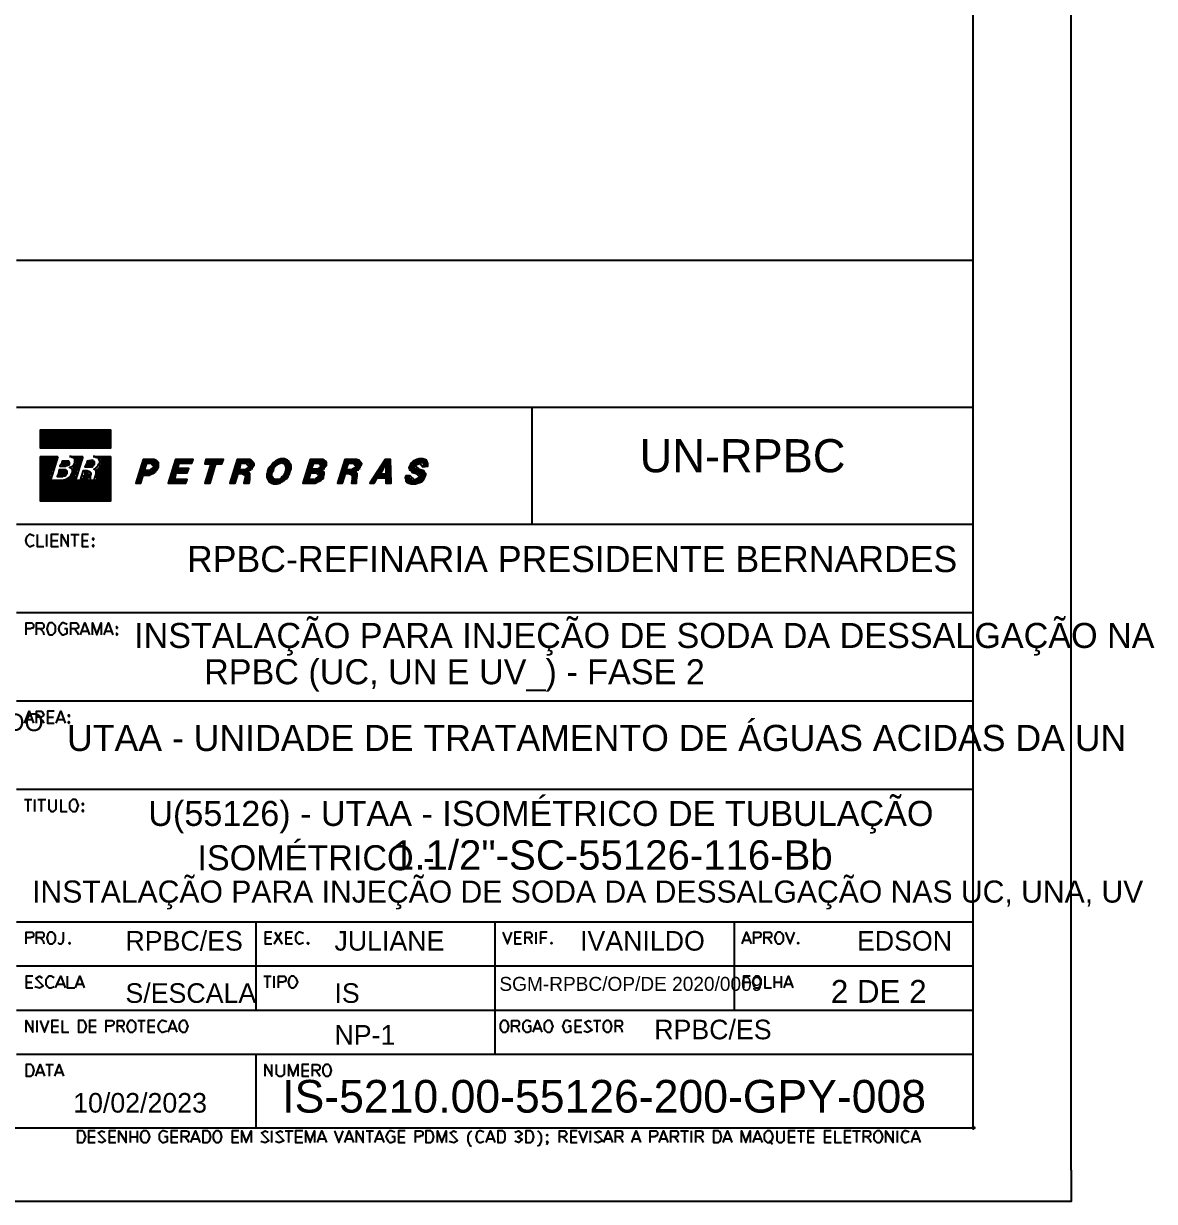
# Paper-space layout 'FOLHA 2' of a CAD drawing. Extents: x 518 to 1126, y -1 to 420.
# Drawn here: x 972.3 to 1126, y -1.3 to 158.7 of the extents above; entities that cross this region are included whole.
import ezdxf

# ---------------------------------------------------------------- set-up
doc = ezdxf.new("R2010")
doc.units = 0
doc.header["$MEASUREMENT"] = 0
doc.layers.add('GT_1', color=7, linetype='Continuous')
doc.styles.add('HTX1', font='O8116901', dxfattribs={"width": 1.02})

psp = doc.layouts.new('FOLHA 2')

# ---------------------------------------------------------------- linework, layer by layer
at = {"linetype": 'Continuous'}
for p, q in [((1114.7, 2.95), (1114.7, 416.17)), ((1110.44, -1.31), (519.72, -1.31))]:
    psp.add_line(p, q, dxfattribs=at)
at = {"layer": 'GT_1', "flags": 128}
for points in [[(542.59, 8.69), (1101.39, 8.69), (1101.39, 408.49)], [(1101.39, 8.69), (1101.39, 408.49)], [(971.39, 126.59), (1101.39, 126.59)], [(971.39, 106.59), (1101.39, 106.59)], [(1041.39, 106.59), (1041.39, 90.69)], [(981.79, 101.09), (984.19, 101.09), (984.19, 103.49), (974.59, 103.49), (974.59, 101.09), (979.39, 101.09), (981.79, 101.09)], [(974.59, 103.49), (984.19, 103.49)], [(974.59, 103.29), (984.19, 103.29)], [(974.59, 103.09), (984.19, 103.09)], [(974.59, 102.89), (984.19, 102.89)], [(974.59, 102.69), (984.19, 102.69)], [(974.59, 102.49), (984.19, 102.49)], [(974.59, 102.29), (984.19, 102.29)], [(974.59, 102.09), (984.19, 102.09)], [(974.59, 101.89), (984.19, 101.89)], [(974.59, 101.69), (984.19, 101.69)], [(974.59, 101.49), (984.19, 101.49)], [(974.59, 101.29), (984.19, 101.29)], [(974.59, 99.89), (976.99, 99.89)], [(974.59, 99.89), (974.59, 93.89), (984.19, 93.89), (984.19, 99.89)], [(974.59, 99.69), (976.79, 99.69)], [(974.59, 99.49), (976.79, 99.49)], [(974.59, 99.29), (976.79, 99.29)], [(976.99, 99.89), (975.99, 96.69)], [(977.49, 98.89), (977.29, 98.59), (978.09, 98.59), (978.19, 98.69), (978.29, 98.69), (978.49, 98.79), (978.59, 98.89), (978.59, 98.99), (978.59, 99.09), (978.49, 99.29), (978.39, 99.29), (977.59, 99.29), (977.49, 98.89)], [(977.59, 96.69), (977.99, 96.79), (978.29, 96.89), (978.59, 97.09), (978.79, 97.29), (978.89, 97.59), (978.99, 97.79), (978.99, 97.99), (978.99, 98.09), (978.89, 98.19), (978.69, 98.39), (978.59, 98.39), (978.79, 98.49), (978.99, 98.59), (979.19, 98.79), (979.29, 98.99), (979.29, 99.19), (979.29, 99.39), (979.29, 99.49), (979.19, 99.69), (978.99, 99.79), (978.79, 99.89), (978.59, 99.89)], [(977.59, 99.29), (978.39, 99.29)], [(978.59, 99.89), (980.39, 99.89)], [(980.19, 99.69), (979.19, 99.69)], [(980.39, 99.89), (979.39, 96.69), (980.09, 96.69), (980.49, 97.99), (980.99, 97.99), (981.19, 97.89), (981.39, 97.79), (981.49, 97.69), (981.49, 97.49), (981.39, 97.29), (981.39, 96.99), (981.39, 96.69)], [(980.19, 99.49), (979.39, 99.49)], [(980.19, 99.29), (979.39, 99.29)], [(980.89, 98.89), (980.69, 98.49), (981.39, 98.49), (981.69, 98.49), (981.79, 98.69), (981.99, 98.89), (981.99, 98.99), (981.99, 99.09), (981.99, 99.19), (981.79, 99.29), (981.69, 99.39), (980.99, 99.29), (980.89, 98.89)], [(980.99, 99.29), (981.79, 99.29)], [(981.79, 99.89), (984.19, 99.89)], [(982.09, 96.69), (981.99, 96.89), (982.09, 97.09), (982.19, 97.49), (982.19, 97.89), (982.19, 97.99), (982.09, 98.09), (981.89, 98.19), (982.09, 98.29), (982.29, 98.49), (982.49, 98.69), (982.59, 98.89), (982.69, 99.09), (982.69, 99.29), (982.59, 99.59), (982.49, 99.69), (982.19, 99.79), (981.99, 99.89), (981.79, 99.89)], [(984.19, 99.69), (982.59, 99.69)], [(984.19, 99.49), (982.79, 99.49)], [(984.19, 99.29), (982.79, 99.29)], [(987.99, 96.29), (988.29, 96.29), (988.59, 97.39), (989.19, 97.39), (989.49, 97.39), (989.69, 97.49), (989.89, 97.59), (990.09, 97.69), (990.29, 97.89), (990.49, 98.09), (990.59, 98.29), (990.69, 98.49), (990.69, 98.69), (990.69, 98.89), (990.69, 99.09), (990.49, 99.29), (990.29, 99.39), (990.09, 99.49), (989.89, 99.49), (988.59, 99.49), (987.59, 96.29), (987.99, 96.29)], [(988.49, 99.29), (990.49, 99.29)], [(993.19, 96.29), (994.39, 96.29), (994.59, 96.79), (992.89, 96.79), (993.09, 97.69), (994.59, 97.69), (994.79, 98.29), (993.29, 98.29), (993.49, 98.99), (995.19, 98.99), (995.39, 99.49), (992.99, 99.49), (991.99, 96.29), (993.19, 96.29)], [(992.89, 99.29), (995.29, 99.29)], [(997.39, 96.29), (997.69, 96.29), (998.49, 98.89), (999.29, 98.89), (999.49, 99.49), (997.09, 99.49), (996.99, 98.89), (997.79, 98.89), (996.99, 96.29), (997.39, 96.29)], [(997.09, 99.29), (999.39, 99.29)], [(1000.79, 96.29), (1001.09, 96.29), (1001.49, 97.59), (1001.99, 97.59), (1002.19, 97.49), (1002.39, 97.39), (1002.49, 97.19), (1002.39, 96.89), (1002.29, 96.29), (1002.99, 96.29), (1003.09, 96.79), (1003.09, 97.29), (1003.09, 97.49), (1003.09, 97.59), (1002.99, 97.69), (1002.79, 97.79), (1003.69, 98.69), (1003.69, 98.89), (1003.59, 99.09), (1003.49, 99.19), (1003.29, 99.39), (1003.09, 99.49), (1002.79, 99.49), (1001.39, 99.49), (1000.39, 96.29), (1000.79, 96.29)], [(1001.39, 99.29), (1003.49, 99.29)], [(1005.49, 97.69), (1005.39, 97.59), (1005.39, 97.39), (1005.39, 97.09), (1005.49, 96.89), (1005.59, 96.69), (1005.69, 96.49), (1005.89, 96.39), (1006.09, 96.29), (1006.29, 96.19), (1006.49, 96.19), (1006.79, 96.19), (1007.19, 96.29), (1007.49, 96.49), (1007.79, 96.69), (1008.09, 96.89), (1008.29, 97.19), (1008.49, 97.59), (1008.59, 97.89), (1008.69, 98.19), (1008.69, 98.39), (1008.69, 98.69), (1008.59, 98.89), (1008.49, 99.09), (1008.39, 99.29), (1008.19, 99.39), (1007.99, 99.49), (1007.79, 99.59), (1007.59, 99.59), (1007.29, 99.59), (1006.99, 99.49), (1006.59, 99.29), (1006.29, 99.09), (1006.09, 98.79), (1005.79, 98.49), (1005.59, 98.19), (1005.49, 97.89), (1005.49, 97.69)], [(1006.59, 99.29), (1008.39, 99.29)], [(1006.99, 99.49), (1008.09, 99.49)], [(1011.09, 96.29), (1011.79, 96.29), (1011.99, 96.29), (1012.19, 96.39), (1012.39, 96.49), (1012.59, 96.59), (1012.79, 96.69), (1012.99, 96.89), (1013.09, 96.99), (1013.09, 97.19), (1013.19, 97.49), (1013.19, 97.79), (1012.99, 97.89), (1012.79, 97.99), (1013.49, 98.69), (1013.49, 98.89), (1013.49, 99.09), (1013.39, 99.29), (1013.19, 99.39), (1012.99, 99.49), (1012.69, 99.49), (1011.29, 99.49), (1010.29, 96.29), (1011.09, 96.29)], [(1011.19, 99.29), (1013.29, 99.29)], [(1015.39, 96.29), (1015.69, 96.29), (1016.09, 97.59), (1016.49, 97.59), (1016.79, 97.49), (1016.99, 97.39), (1016.99, 97.19), (1016.99, 96.89), (1016.89, 96.29), (1017.59, 96.29), (1017.59, 96.79), (1017.69, 97.29), (1017.69, 97.49), (1017.69, 97.59), (1017.59, 97.69), (1017.39, 97.79), (1018.19, 98.69), (1018.29, 98.89), (1018.19, 99.09), (1018.09, 99.19), (1017.89, 99.39), (1017.59, 99.49), (1017.39, 99.49), (1015.99, 99.49), (1014.99, 96.29), (1015.39, 96.29)], [(1015.89, 99.29), (1017.99, 99.29)], [(1019.69, 96.29), (1019.99, 96.29), (1020.39, 96.99), (1021.59, 96.99), (1021.59, 96.29), (1022.29, 96.29), (1022.19, 99.49), (1021.49, 99.49), (1019.39, 96.29), (1019.69, 96.29)], [(1021.29, 99.29), (1022.19, 99.29)], [(1024.59, 97.29), (1024.29, 97.29), (1024.19, 96.99), (1024.29, 96.79), (1024.29, 96.59), (1024.49, 96.39), (1024.69, 96.29), (1024.99, 96.19), (1025.29, 96.19), (1025.59, 96.19), (1025.89, 96.29), (1026.19, 96.39), (1026.49, 96.49), (1026.69, 96.69), (1026.79, 96.89), (1026.89, 97.09), (1026.99, 97.39), (1026.99, 97.59), (1026.89, 97.69), (1026.79, 97.89), (1026.59, 97.99), (1026.29, 98.09), (1025.99, 98.29), (1025.49, 98.69), (1026.19, 98.99), (1026.59, 98.49), (1027.29, 98.59), (1027.29, 98.79), (1027.29, 98.99), (1027.19, 99.19), (1027.09, 99.39), (1026.89, 99.49), (1026.59, 99.59), (1026.39, 99.59), (1026.09, 99.59), (1025.79, 99.49), (1025.59, 99.39), (1025.29, 99.29), (1025.19, 99.19), (1024.99, 98.99), (1024.89, 98.79), (1024.79, 98.59), (1024.69, 98.39), (1024.79, 98.19), (1024.79, 98.09), (1024.99, 97.99), (1025.09, 97.79), (1025.39, 97.69), (1025.69, 97.59), (1026.19, 97.09), (1025.49, 96.69), (1024.89, 97.29), (1024.59, 97.29)], [(1025.29, 99.29), (1027.09, 99.29)], [(1025.69, 99.49), (1026.79, 99.49)], [(974.59, 99.09), (976.59, 99.09)], [(974.59, 98.89), (976.59, 98.89)], [(974.59, 98.69), (976.59, 98.69)], [(974.59, 98.49), (976.39, 98.49)], [(974.59, 98.29), (976.39, 98.29)], [(974.59, 98.09), (976.39, 98.09)], [(974.59, 97.89), (976.19, 97.89)], [(974.59, 97.69), (976.19, 97.69)], [(977.09, 97.59), (976.89, 97.19), (977.69, 97.19), (977.79, 97.29), (977.89, 97.29), (977.99, 97.29), (978.19, 97.49), (978.29, 97.59), (978.29, 97.69), (978.29, 97.79), (978.29, 97.89), (978.19, 97.99), (978.09, 98.09), (977.99, 98.09), (977.89, 98.09), (977.19, 98.09), (977.09, 97.59)], [(977.19, 98.09), (977.99, 98.09)], [(977.19, 97.89), (978.19, 97.89)], [(977.19, 97.69), (978.19, 97.69)], [(977.59, 99.09), (978.39, 99.09)], [(977.59, 98.89), (978.39, 98.89)], [(977.59, 98.69), (978.19, 98.69)], [(979.79, 98.49), (978.99, 98.49)], [(979.79, 98.29), (978.99, 98.29)], [(979.79, 98.09), (978.99, 98.09)], [(979.59, 97.89), (978.99, 97.89)], [(979.59, 97.69), (978.99, 97.69)], [(979.99, 98.69), (979.19, 98.69)], [(979.99, 99.09), (979.39, 99.09)], [(979.99, 98.89), (979.39, 98.89)], [(980.59, 97.89), (981.19, 97.89)], [(980.59, 97.69), (981.19, 97.69)], [(980.79, 98.69), (981.79, 98.69)], [(980.99, 99.09), (981.99, 99.09)], [(980.99, 98.89), (981.99, 98.89)], [(984.19, 98.09), (982.19, 98.09)], [(984.19, 97.89), (982.19, 97.89)], [(984.19, 97.69), (982.19, 97.69)], [(984.19, 98.29), (982.39, 98.29)], [(984.19, 98.69), (982.59, 98.69)], [(984.19, 98.49), (982.59, 98.49)], [(984.19, 99.09), (982.79, 99.09)], [(984.19, 98.89), (982.79, 98.89)], [(987.99, 97.69), (990.09, 97.69)], [(988.09, 98.09), (988.79, 98.09)], [(988.09, 97.89), (990.39, 97.89)], [(988.19, 98.29), (988.89, 98.29)], [(988.29, 98.69), (988.99, 98.69)], [(988.29, 98.49), (988.89, 98.49)], [(988.39, 98.89), (989.09, 98.89)], [(988.49, 99.09), (990.69, 99.09)], [(989.09, 97.99), (988.79, 97.99), (989.09, 98.99), (989.69, 98.99), (990.09, 98.49), (989.39, 97.99), (989.09, 97.99)], [(989.79, 98.09), (990.49, 98.09)], [(989.89, 98.89), (990.69, 98.89)], [(989.99, 98.29), (990.59, 98.29)], [(990.09, 98.69), (990.69, 98.69)], [(990.09, 98.49), (990.69, 98.49)], [(992.39, 97.69), (993.09, 97.69)], [(992.49, 97.89), (994.69, 97.89)], [(992.59, 98.29), (993.29, 98.29)], [(992.59, 98.09), (994.69, 98.09)], [(992.69, 98.49), (993.39, 98.49)], [(992.79, 98.89), (993.49, 98.89)], [(992.79, 98.69), (993.39, 98.69)], [(992.89, 99.09), (995.29, 99.09)], [(996.99, 99.09), (999.39, 99.09)], [(997.39, 97.69), (998.09, 97.69)], [(997.49, 98.09), (998.19, 98.09)], [(997.49, 97.89), (998.19, 97.89)], [(997.59, 98.29), (998.29, 98.29)], [(997.69, 98.69), (998.39, 98.69)], [(997.69, 98.49), (998.39, 98.49)], [(997.79, 98.89), (998.49, 98.89)], [(1000.89, 97.89), (1002.99, 97.89)], [(1000.89, 97.69), (1003.09, 97.69)], [(1000.99, 98.29), (1001.69, 98.29)], [(1000.99, 98.09), (1001.69, 98.09)], [(1001.09, 98.49), (1001.79, 98.49)], [(1001.19, 98.89), (1001.89, 98.89)], [(1001.19, 98.69), (1001.79, 98.69)], [(1001.29, 99.09), (1003.59, 99.09)], [(1002.09, 98.09), (1001.69, 98.09), (1001.89, 98.99), (1002.59, 98.99), (1002.99, 98.49), (1002.39, 98.09), (1002.09, 98.09)], [(1002.39, 98.09), (1003.29, 98.09)], [(1002.89, 98.89), (1003.69, 98.89)], [(1002.89, 98.29), (1003.49, 98.29)], [(1002.99, 98.69), (1003.69, 98.69)], [(1002.99, 98.49), (1003.59, 98.49)], [(1005.49, 97.89), (1006.19, 97.89)], [(1005.49, 97.69), (1006.19, 97.69)], [(1005.59, 98.09), (1006.29, 98.09)], [(1005.69, 98.29), (1006.39, 98.29)], [(1005.79, 98.49), (1006.49, 98.49)], [(1005.89, 98.69), (1006.69, 98.69)], [(1006.29, 97.89), (1006.29, 98.09), (1006.39, 98.39), (1006.59, 98.59), (1006.79, 98.79), (1006.99, 98.89), (1007.19, 98.99), (1007.39, 99.09), (1007.59, 98.99), (1007.79, 98.89), (1007.89, 98.69), (1007.99, 98.39), (1007.99, 98.19), (1007.89, 97.79), (1007.79, 97.59), (1007.69, 97.39), (1007.59, 97.19), (1007.39, 97.09), (1007.29, 96.89), (1007.09, 96.79), (1006.89, 96.79), (1006.69, 96.79), (1006.49, 96.79), (1006.29, 96.89), (1006.19, 97.09), (1006.09, 97.29), (1006.09, 97.59), (1006.19, 97.79), (1006.29, 97.89)], [(1006.09, 98.89), (1006.99, 98.89)], [(1006.29, 99.09), (1008.59, 99.09)], [(1007.79, 98.89), (1008.59, 98.89)], [(1007.89, 98.69), (1008.69, 98.69)], [(1007.89, 97.89), (1008.59, 97.89)], [(1007.89, 97.69), (1008.59, 97.69)], [(1007.99, 98.49), (1008.69, 98.49)], [(1007.99, 98.29), (1008.69, 98.29)], [(1007.99, 98.09), (1008.69, 98.09)], [(1010.69, 97.69), (1011.39, 97.69)], [(1010.79, 98.09), (1013.09, 98.09)], [(1010.79, 97.89), (1013.09, 97.89)], [(1010.89, 98.49), (1011.59, 98.49)], [(1010.89, 98.29), (1011.59, 98.29)], [(1010.99, 98.69), (1011.69, 98.69)], [(1011.09, 99.09), (1013.49, 99.09)], [(1011.09, 98.89), (1011.69, 98.89)], [(1011.79, 96.79), (1011.09, 96.79), (1011.39, 97.69), (1012.09, 97.69), (1012.49, 97.29), (1011.89, 96.79)], [(1011.89, 98.19), (1011.49, 98.19), (1011.79, 98.99), (1012.49, 98.99), (1012.79, 98.59), (1012.29, 98.19), (1011.89, 98.19)], [(1012.29, 97.69), (1013.19, 97.69)], [(1012.49, 98.29), (1013.29, 98.29)], [(1012.69, 98.89), (1013.49, 98.89)], [(1012.79, 98.69), (1013.49, 98.69)], [(1012.79, 98.49), (1013.39, 98.49)], [(1015.39, 97.69), (1017.59, 97.69)], [(1015.49, 98.09), (1016.19, 98.09)], [(1015.49, 97.89), (1017.59, 97.89)], [(1015.59, 98.29), (1016.29, 98.29)], [(1015.69, 98.69), (1016.39, 98.69)], [(1015.69, 98.49), (1016.29, 98.49)], [(1015.79, 98.89), (1016.49, 98.89)], [(1015.89, 99.09), (1018.19, 99.09)], [(1016.59, 98.09), (1016.19, 98.09), (1016.49, 98.99), (1017.19, 98.99), (1017.59, 98.49), (1016.89, 98.09), (1016.59, 98.09)], [(1016.99, 98.09), (1017.89, 98.09)], [(1017.39, 98.89), (1018.19, 98.89)], [(1017.39, 98.29), (1018.09, 98.29)], [(1017.59, 98.69), (1018.19, 98.69)], [(1017.59, 98.49), (1018.19, 98.49)], [(1020.29, 97.69), (1020.89, 97.69)], [(1020.39, 97.89), (1020.99, 97.89)], [(1020.49, 98.09), (1021.19, 98.09)], [(1020.69, 98.29), (1021.29, 98.29)], [(1021.19, 98.19), (1021.59, 98.89), (1021.59, 97.49), (1020.79, 97.49), (1021.19, 98.19)], [(1020.79, 98.49), (1021.39, 98.49)], [(1020.89, 98.69), (1021.49, 98.69)], [(1021.09, 98.89), (1022.19, 98.89)], [(1021.19, 99.09), (1022.19, 99.09)], [(1021.59, 98.69), (1022.19, 98.69)], [(1021.59, 98.49), (1022.19, 98.49)], [(1021.59, 98.29), (1022.19, 98.29)], [(1021.59, 98.09), (1022.19, 98.09)], [(1021.59, 97.89), (1022.19, 97.89)], [(1021.59, 97.69), (1022.19, 97.69)], [(1024.69, 98.29), (1025.79, 98.29)], [(1024.79, 98.69), (1025.49, 98.69)], [(1024.79, 98.49), (1025.49, 98.49)], [(1024.79, 98.09), (1026.39, 98.09)], [(1024.89, 98.89), (1025.69, 98.89)], [(1024.99, 97.89), (1026.69, 97.89)], [(1025.09, 99.09), (1027.29, 99.09)], [(1025.49, 97.69), (1026.89, 97.69)], [(1026.59, 98.89), (1027.29, 98.89)], [(1026.59, 98.69), (1027.29, 98.69)], [(974.59, 97.49), (976.19, 97.49)], [(974.59, 97.29), (975.99, 97.29)], [(974.59, 97.09), (975.99, 97.09)], [(974.59, 96.89), (975.99, 96.89)], [(974.59, 96.69), (984.19, 96.69)], [(974.59, 96.49), (984.19, 96.49)], [(984.19, 96.29), (974.59, 96.29)], [(974.59, 96.09), (984.19, 96.09)], [(976.99, 97.49), (977.99, 97.49)], [(976.99, 97.29), (977.79, 97.29)], [(979.39, 96.89), (978.39, 96.89)], [(979.39, 97.09), (978.59, 97.09)], [(979.39, 97.29), (978.79, 97.29)], [(979.59, 97.49), (978.99, 97.49)], [(980.19, 96.89), (981.19, 96.89)], [(980.39, 97.29), (981.39, 97.29)], [(980.39, 97.09), (981.39, 97.09)], [(980.59, 97.49), (981.39, 97.49)], [(984.19, 97.49), (982.19, 97.49)], [(984.19, 97.29), (982.19, 97.29)], [(984.19, 97.09), (982.19, 97.09)], [(984.19, 96.89), (982.19, 96.89)], [(987.59, 96.29), (988.29, 96.29)], [(987.69, 96.69), (988.39, 96.69)], [(987.69, 96.49), (988.29, 96.49)], [(987.79, 97.09), (988.49, 97.09)], [(987.79, 96.89), (988.49, 96.89)], [(987.89, 97.29), (988.59, 97.29)], [(987.99, 97.49), (989.69, 97.49)], [(991.99, 96.29), (994.39, 96.29)], [(992.09, 96.69), (994.49, 96.69)], [(992.09, 96.49), (994.49, 96.49)], [(992.19, 96.89), (992.89, 96.89)], [(992.29, 97.29), (992.99, 97.29)], [(992.29, 97.09), (992.89, 97.09)], [(992.39, 97.49), (993.09, 97.49)], [(996.99, 96.49), (997.69, 96.49)], [(996.99, 96.29), (997.69, 96.29)], [(997.09, 96.69), (997.79, 96.69)], [(997.19, 97.09), (997.89, 97.09)], [(997.19, 96.89), (997.89, 96.89)], [(997.29, 97.29), (997.99, 97.29)], [(997.39, 97.49), (997.99, 97.49)], [(1000.39, 96.29), (1001.09, 96.29)], [(1000.49, 96.69), (1001.19, 96.69)], [(1000.49, 96.49), (1001.19, 96.49)], [(1000.59, 96.89), (1001.29, 96.89)], [(1000.69, 97.29), (1001.39, 97.29)], [(1000.69, 97.09), (1001.29, 97.09)], [(1000.79, 97.49), (1001.49, 97.49)], [(1002.29, 97.49), (1003.09, 97.49)], [(1002.29, 96.49), (1002.99, 96.49)], [(1002.29, 96.29), (1002.99, 96.29)], [(1002.39, 97.29), (1003.09, 97.29)], [(1002.39, 96.89), (1003.09, 96.89)], [(1002.39, 96.69), (1002.99, 96.69)], [(1002.49, 97.09), (1003.09, 97.09)], [(1005.39, 97.49), (1006.09, 97.49)], [(1005.39, 97.29), (1006.09, 97.29)], [(1005.39, 97.09), (1006.19, 97.09)], [(1005.49, 96.89), (1006.29, 96.89)], [(1005.59, 96.69), (1007.79, 96.69)], [(1005.69, 96.49), (1007.59, 96.49)], [(1005.99, 96.29), (1007.19, 96.29)], [(1007.19, 96.89), (1007.99, 96.89)], [(1007.49, 97.09), (1008.19, 97.09)], [(1007.59, 97.29), (1008.29, 97.29)], [(1007.79, 97.49), (1008.49, 97.49)], [(1010.29, 96.49), (1012.49, 96.49)], [(1010.29, 96.29), (1011.79, 96.29)], [(1010.39, 96.89), (1011.09, 96.89)], [(1010.39, 96.69), (1012.79, 96.69)], [(1010.49, 97.09), (1011.19, 97.09)], [(1010.59, 97.49), (1011.29, 97.49)], [(1010.59, 97.29), (1011.19, 97.29)], [(1012.19, 96.89), (1012.99, 96.89)], [(1012.39, 97.09), (1013.09, 97.09)], [(1012.49, 97.49), (1013.19, 97.49)], [(1012.49, 97.29), (1013.19, 97.29)], [(1014.99, 96.29), (1015.69, 96.29)], [(1015.09, 96.69), (1015.79, 96.69)], [(1015.09, 96.49), (1015.69, 96.49)], [(1015.19, 97.09), (1015.89, 97.09)], [(1015.19, 96.89), (1015.89, 96.89)], [(1015.29, 97.29), (1015.99, 97.29)], [(1015.39, 97.49), (1015.99, 97.49)], [(1016.89, 97.49), (1017.69, 97.49)], [(1016.89, 96.69), (1017.59, 96.69)], [(1016.89, 96.49), (1017.59, 96.49)], [(1016.89, 96.29), (1017.59, 96.29)], [(1016.99, 97.29), (1017.69, 97.29)], [(1016.99, 97.09), (1017.69, 97.09)], [(1016.99, 96.89), (1017.59, 96.89)], [(1019.39, 96.29), (1019.99, 96.29)], [(1019.49, 96.49), (1020.19, 96.49)], [(1019.59, 96.69), (1020.29, 96.69)], [(1019.79, 96.89), (1020.39, 96.89)], [(1019.89, 97.09), (1022.29, 97.09)], [(1019.99, 97.29), (1022.19, 97.29)], [(1020.09, 97.49), (1022.19, 97.49)], [(1021.59, 96.89), (1022.29, 96.89)], [(1021.59, 96.69), (1022.29, 96.69)], [(1021.59, 96.49), (1022.29, 96.49)], [(1021.59, 96.29), (1022.29, 96.29)], [(1024.19, 96.89), (1025.09, 96.89)], [(1024.29, 97.09), (1024.89, 97.09)], [(1024.29, 96.69), (1026.59, 96.69)], [(1024.39, 96.49), (1026.39, 96.49)], [(1024.69, 96.29), (1025.89, 96.29)], [(1025.99, 97.49), (1026.99, 97.49)], [(1025.99, 96.89), (1026.79, 96.89)], [(1026.19, 97.29), (1026.99, 97.29)], [(1026.19, 97.09), (1026.89, 97.09)], [(984.19, 95.89), (974.59, 95.89)], [(974.59, 95.69), (984.19, 95.69)], [(984.19, 95.49), (974.59, 95.49)], [(974.59, 95.29), (984.19, 95.29)], [(984.19, 95.09), (974.59, 95.09)], [(974.59, 94.89), (984.19, 94.89)], [(984.19, 94.69), (974.59, 94.69)], [(974.59, 94.49), (984.19, 94.49)], [(984.19, 94.29), (974.59, 94.29)], [(974.59, 94.09), (984.19, 94.09)], [(971.39, 90.69), (1101.39, 90.69)], [(973.79, 89.09), (973.29, 89.29), (973.09, 89.29), (972.89, 89.09), (972.69, 88.79), (972.59, 88.49), (972.69, 88.19), (972.89, 87.89), (973.09, 87.69), (973.29, 87.69), (973.79, 87.89)], [(974.19, 89.29), (974.19, 87.69), (975.09, 87.69)], [(975.49, 87.69), (975.49, 89.29)], [(977.09, 89.29), (976.09, 89.29), (976.09, 87.69), (977.09, 87.69)], [(976.09, 88.49), (976.99, 88.49)], [(977.49, 87.69), (977.49, 89.29), (978.39, 87.69), (978.39, 89.29)], [(978.79, 89.29), (979.89, 89.29)], [(979.29, 87.69), (979.29, 89.29)], [(981.19, 89.29), (980.29, 89.29), (980.29, 87.69), (981.19, 87.69)], [(980.29, 88.49), (981.09, 88.49)], [(981.89, 88.59), (981.89, 88.69), (981.79, 88.79), (981.69, 88.69), (981.79, 88.59), (981.89, 88.59)], [(981.89, 87.69), (981.89, 87.79), (981.79, 87.89), (981.69, 87.79), (981.79, 87.69), (981.89, 87.69)], [(971.39, 78.69), (1101.39, 78.69)], [(972.69, 75.69), (972.69, 77.29), (973.29, 77.29), (973.49, 77.29), (973.59, 77.19), (973.69, 77.09), (973.69, 76.89), (973.69, 76.79), (973.59, 76.59), (973.49, 76.59), (973.29, 76.49), (972.69, 76.49)], [(974.09, 75.69), (974.09, 77.29), (974.69, 77.29), (974.89, 77.29), (974.99, 77.19), (975.09, 76.99), (975.09, 76.89), (975.09, 76.69), (974.99, 76.59), (974.89, 76.49), (974.69, 76.49), (974.09, 76.49)], [(976.19, 75.69), (976.29, 75.69), (976.49, 75.89), (976.69, 76.19), (976.69, 76.49), (976.69, 76.79), (976.49, 77.09), (976.29, 77.29), (976.09, 77.29), (975.89, 77.29), (975.69, 77.09), (975.59, 76.79), (975.49, 76.49), (975.59, 76.19), (975.69, 75.89), (975.89, 75.69), (976.09, 75.69), (976.19, 75.69)], [(978.29, 77.09), (977.79, 77.29), (977.59, 77.29), (977.39, 77.09), (977.19, 76.79), (977.09, 76.49), (977.19, 76.19), (977.39, 75.89), (977.59, 75.69), (977.79, 75.69), (978.29, 75.89), (978.29, 76.49), (977.89, 76.49)], [(978.79, 75.69), (978.79, 77.29), (979.39, 77.29), (979.49, 77.29), (979.69, 77.19), (979.79, 76.99), (979.79, 76.89), (979.79, 76.69), (979.69, 76.59), (979.49, 76.49), (979.39, 76.49), (978.79, 76.49)], [(980.09, 75.69), (980.69, 77.29), (981.29, 75.69)], [(981.69, 75.69), (981.69, 77.29), (982.29, 75.69), (982.89, 77.29), (982.89, 75.69)], [(983.29, 75.69), (983.89, 77.29), (984.49, 75.69)], [(974.59, 76.49), (974.99, 76.09), (975.09, 75.69)], [(979.29, 76.49), (979.59, 76.09), (979.79, 75.69)], [(980.29, 76.19), (981.09, 76.19)], [(983.49, 76.19), (984.29, 76.19)], [(985.09, 76.59), (985.09, 76.69), (984.99, 76.79), (984.99, 76.69), (984.99, 76.59), (985.09, 76.59)], [(985.09, 75.69), (985.09, 75.79), (984.99, 75.89), (984.99, 75.79), (984.99, 75.69), (985.09, 75.69)], [(971.39, 66.69), (1101.39, 66.69)], [(972.49, 63.69), (973.09, 65.29), (973.69, 63.69)], [(972.69, 64.19), (973.49, 64.19)], [(974.09, 63.69), (974.09, 65.29), (974.59, 65.29), (974.79, 65.29), (974.89, 65.19), (974.99, 64.99), (975.09, 64.89), (974.99, 64.69), (974.89, 64.59), (974.79, 64.49), (974.59, 64.49), (974.09, 64.49)], [(974.49, 64.49), (974.89, 64.09), (975.09, 63.69)], [(976.49, 65.29), (975.59, 65.29), (975.59, 63.69), (976.49, 63.69)], [(975.59, 64.49), (976.39, 64.49)], [(976.79, 63.69), (977.39, 65.29), (977.99, 63.69)], [(976.99, 64.19), (977.79, 64.19)], [(978.59, 64.59), (978.59, 64.69), (978.49, 64.79), (978.39, 64.69), (978.49, 64.59), (978.59, 64.59)], [(978.59, 63.69), (978.59, 63.79), (978.49, 63.89), (978.39, 63.79), (978.49, 63.69), (978.59, 63.69)], [(971.39, 54.69), (1101.39, 54.69)], [(972.49, 53.29), (973.49, 53.29)], [(972.99, 51.69), (972.99, 53.29)], [(973.89, 51.69), (973.89, 53.29)], [(974.29, 53.29), (975.39, 53.29)], [(974.79, 51.69), (974.79, 53.29)], [(975.79, 53.29), (975.79, 52.19), (975.79, 51.99), (975.89, 51.89), (975.99, 51.79), (976.09, 51.69), (976.29, 51.69), (976.39, 51.69), (976.59, 51.79), (976.69, 51.89), (976.79, 51.99), (976.79, 52.19), (976.79, 53.29)], [(977.39, 53.29), (977.39, 51.69), (978.29, 51.69)], [(979.29, 51.69), (979.39, 51.69), (979.59, 51.89), (979.69, 52.19), (979.79, 52.49), (979.69, 52.79), (979.59, 53.09), (979.39, 53.29), (979.19, 53.29), (978.99, 53.29), (978.79, 53.09), (978.59, 52.79), (978.59, 52.49), (978.59, 52.19), (978.79, 51.89), (978.99, 51.69), (979.19, 51.69), (979.29, 51.69)], [(980.49, 52.59), (980.49, 52.69), (980.39, 52.79), (980.29, 52.69), (980.39, 52.59), (980.49, 52.59)], [(980.49, 51.69), (980.49, 51.79), (980.39, 51.89), (980.29, 51.79), (980.39, 51.69), (980.49, 51.69)], [(971.39, 36.69), (1101.39, 36.69)], [(972.69, 33.69), (972.69, 35.29), (973.29, 35.29), (973.49, 35.29), (973.59, 35.19), (973.69, 35.09), (973.69, 34.89), (973.69, 34.79), (973.59, 34.59), (973.49, 34.59), (973.29, 34.49), (972.69, 34.49)], [(974.09, 33.69), (974.09, 35.29), (974.69, 35.29), (974.89, 35.29), (974.99, 35.19), (975.09, 34.99), (975.09, 34.89), (975.09, 34.69), (974.99, 34.59), (974.89, 34.49), (974.69, 34.49), (974.09, 34.49)], [(976.19, 33.69), (976.29, 33.69), (976.49, 33.89), (976.69, 34.19), (976.69, 34.49), (976.69, 34.79), (976.49, 35.09), (976.29, 35.29), (976.09, 35.29), (975.89, 35.29), (975.69, 35.09), (975.59, 34.79), (975.49, 34.49), (975.59, 34.19), (975.69, 33.89), (975.89, 33.69), (976.09, 33.69), (976.19, 33.69)], [(976.99, 33.89), (977.19, 33.69), (977.49, 33.69), (977.69, 33.89), (977.79, 34.19), (977.79, 35.29)], [(1003.89, 36.69), (1003.89, 24.69)], [(1006.09, 35.29), (1005.19, 35.29), (1005.19, 33.69), (1006.09, 33.69)], [(1006.39, 33.69), (1007.39, 35.29)], [(1006.49, 35.29), (1007.49, 33.69)], [(1008.89, 35.29), (1007.99, 35.29), (1007.99, 33.69), (1008.89, 33.69)], [(1010.39, 35.09), (1009.89, 35.29), (1009.69, 35.29), (1009.49, 35.09), (1009.29, 34.79), (1009.29, 34.49), (1009.29, 34.19), (1009.49, 33.89), (1009.69, 33.69), (1009.89, 33.69), (1010.39, 33.89)], [(1036.39, 36.69), (1036.39, 18.69)], [(1037.49, 35.29), (1038.09, 33.69), (1038.69, 35.29)], [(1039.99, 35.29), (1039.09, 35.29), (1039.09, 33.69), (1039.99, 33.69)], [(1040.49, 33.69), (1040.49, 35.29), (1040.99, 35.29), (1041.19, 35.29), (1041.29, 35.19), (1041.39, 34.99), (1041.39, 34.89), (1041.39, 34.69), (1041.29, 34.59), (1041.19, 34.49), (1040.99, 34.49), (1040.49, 34.49)], [(1041.99, 33.69), (1041.99, 35.29)], [(1043.49, 35.29), (1042.59, 35.29), (1042.59, 33.69)], [(1068.89, 36.69), (1068.89, 24.69)], [(1069.99, 33.69), (1070.59, 35.29), (1071.19, 33.69)], [(1071.59, 33.69), (1071.59, 35.29), (1072.19, 35.29), (1072.29, 35.29), (1072.49, 35.19), (1072.49, 35.09), (1072.59, 34.89), (1072.49, 34.79), (1072.49, 34.59), (1072.29, 34.59), (1072.19, 34.49), (1071.59, 34.49)], [(1072.99, 33.69), (1072.99, 35.29), (1073.59, 35.29), (1073.79, 35.29), (1073.89, 35.19), (1073.99, 34.99), (1073.99, 34.89), (1073.99, 34.69), (1073.89, 34.59), (1073.69, 34.49), (1073.59, 34.49), (1072.99, 34.49)], [(1075.09, 33.69), (1075.19, 33.69), (1075.39, 33.89), (1075.59, 34.19), (1075.59, 34.49), (1075.59, 34.79), (1075.39, 35.09), (1075.19, 35.29), (1074.99, 35.29), (1074.79, 35.29), (1074.59, 35.09), (1074.49, 34.79), (1074.39, 34.49), (1074.49, 34.19), (1074.59, 33.89), (1074.79, 33.69), (1074.99, 33.69), (1075.09, 33.69)], [(1075.89, 35.29), (1076.49, 33.69), (1077.09, 35.29)], [(974.59, 34.49), (974.99, 34.09), (975.09, 33.69)], [(978.69, 33.69), (978.69, 33.79), (978.59, 33.89), (978.49, 33.79), (978.59, 33.69), (978.69, 33.69)], [(1005.19, 34.49), (1005.99, 34.49)], [(1007.99, 34.49), (1008.79, 34.49)], [(1011.09, 33.69), (1011.09, 33.79), (1010.99, 33.89), (1010.89, 33.79), (1010.99, 33.69), (1011.09, 33.69)], [(1039.09, 34.49), (1039.89, 34.49)], [(1040.89, 34.49), (1041.29, 34.09), (1041.39, 33.69)], [(1042.59, 34.49), (1043.39, 34.49)], [(1044.09, 33.69), (1044.19, 33.79), (1044.09, 33.89), (1043.99, 33.79), (1044.09, 33.69)], [(1070.19, 34.19), (1070.99, 34.19)], [(1073.49, 34.49), (1073.79, 34.09), (1073.99, 33.69)], [(1077.59, 33.69), (1077.69, 33.79), (1077.59, 33.89), (1077.49, 33.79), (1077.59, 33.69)], [(971.39, 30.69), (1101.39, 30.69)], [(973.59, 29.29), (972.69, 29.29), (972.69, 27.69), (973.59, 27.69)], [(973.89, 27.89), (974.49, 27.69), (974.99, 27.99), (974.49, 28.49), (973.99, 28.99), (974.49, 29.29), (974.89, 29.09)], [(976.49, 29.09), (976.09, 29.29), (975.79, 29.29), (975.59, 29.09), (975.39, 28.79), (975.39, 28.49), (975.39, 28.19), (975.59, 27.89), (975.79, 27.69), (976.09, 27.69), (976.49, 27.89)], [(976.69, 27.69), (977.39, 29.29), (977.99, 27.69)], [(978.29, 29.29), (978.29, 27.69), (979.29, 27.69)], [(979.39, 27.69), (979.99, 29.29), (980.59, 27.69)], [(1004.99, 29.29), (1005.99, 29.29)], [(1005.49, 27.69), (1005.49, 29.29)], [(1006.39, 27.69), (1006.39, 29.29)], [(1006.99, 27.69), (1006.99, 29.29), (1007.59, 29.29), (1007.79, 29.29), (1007.89, 29.19), (1007.99, 29.09), (1007.99, 28.89), (1007.99, 28.79), (1007.89, 28.59), (1007.79, 28.59), (1007.59, 28.49), (1006.99, 28.49)], [(1008.99, 27.69), (1009.09, 27.69), (1009.29, 27.89), (1009.49, 28.19), (1009.59, 28.49), (1009.49, 28.79), (1009.29, 29.09), (1009.09, 29.29), (1008.89, 29.29), (1008.69, 29.29), (1008.49, 29.09), (1008.39, 28.79), (1008.29, 28.49), (1008.39, 28.19), (1008.49, 27.89), (1008.69, 27.69), (1008.89, 27.69), (1008.99, 27.69)], [(1071.09, 29.29), (1070.19, 29.29), (1070.19, 27.69)], [(1072.09, 27.69), (1072.19, 27.69), (1072.39, 27.89), (1072.59, 28.19), (1072.59, 28.49), (1072.59, 28.79), (1072.39, 29.09), (1072.19, 29.29), (1071.99, 29.29), (1071.79, 29.29), (1071.59, 29.09), (1071.49, 28.79), (1071.39, 28.49), (1071.49, 28.19), (1071.59, 27.89), (1071.79, 27.69), (1071.99, 27.69), (1072.09, 27.69)], [(1073.09, 29.29), (1073.09, 27.69), (1073.99, 27.69)], [(1074.39, 27.69), (1074.39, 29.29)], [(1075.29, 29.29), (1075.29, 27.69)], [(1075.69, 27.69), (1076.29, 29.29), (1076.89, 27.69)], [(972.69, 28.49), (973.49, 28.49)], [(976.89, 28.19), (977.79, 28.19)], [(979.59, 28.19), (980.39, 28.19)], [(1070.19, 28.49), (1070.99, 28.49)], [(1074.39, 28.49), (1075.29, 28.49)], [(1075.89, 28.19), (1076.69, 28.19)], [(971.39, 24.69), (1101.39, 24.69)], [(972.69, 21.69), (972.69, 23.29), (973.59, 21.69), (973.59, 23.29)], [(974.19, 21.69), (974.19, 23.29)], [(974.59, 23.29), (975.19, 21.69), (975.79, 23.29)], [(977.09, 23.29), (976.19, 23.29), (976.19, 21.69), (977.09, 21.69)], [(976.19, 22.49), (977.09, 22.49)], [(977.59, 23.29), (977.59, 21.69), (978.49, 21.69)], [(980.39, 21.69), (980.49, 21.69), (980.69, 21.89), (980.79, 22.19), (980.89, 22.49), (980.79, 22.79), (980.69, 23.09), (980.49, 23.29), (980.29, 23.29), (979.79, 23.29), (979.79, 21.69), (980.29, 21.69), (980.39, 21.69)], [(982.19, 23.29), (981.29, 23.29), (981.29, 21.69), (982.19, 21.69)], [(981.29, 22.49), (982.19, 22.49)], [(983.59, 21.69), (983.59, 23.29), (984.19, 23.29), (984.39, 23.29), (984.49, 23.19), (984.59, 23.09), (984.59, 22.89), (984.59, 22.79), (984.49, 22.59), (984.39, 22.59), (984.19, 22.49), (983.59, 22.49)], [(985.09, 21.69), (985.09, 23.29), (985.59, 23.29), (985.79, 23.29), (985.89, 23.19), (985.99, 22.99), (985.99, 22.89), (985.99, 22.69), (985.89, 22.59), (985.79, 22.49), (985.59, 22.49), (985.09, 22.49)], [(985.49, 22.49), (985.89, 22.09), (985.99, 21.69)], [(987.09, 21.69), (987.19, 21.69), (987.39, 21.89), (987.59, 22.19), (987.59, 22.49), (987.59, 22.79), (987.39, 23.09), (987.19, 23.29), (986.99, 23.29), (986.79, 23.29), (986.59, 23.09), (986.49, 22.79), (986.39, 22.49), (986.49, 22.19), (986.59, 21.89), (986.79, 21.69), (986.99, 21.69), (987.09, 21.69)], [(987.89, 23.29), (988.89, 23.29)], [(988.39, 21.69), (988.39, 23.29)], [(990.19, 23.29), (989.29, 23.29), (989.29, 21.69), (990.19, 21.69)], [(989.29, 22.49), (990.19, 22.49)], [(991.79, 23.09), (991.29, 23.29), (991.09, 23.29), (990.89, 23.09), (990.69, 22.79), (990.59, 22.49), (990.69, 22.19), (990.89, 21.89), (991.09, 21.69), (991.29, 21.69), (991.79, 21.89)], [(991.99, 21.69), (992.59, 23.29), (993.19, 21.69)], [(994.19, 21.69), (994.29, 21.69), (994.49, 21.89), (994.59, 22.19), (994.69, 22.49), (994.59, 22.79), (994.49, 23.09), (994.29, 23.29), (994.09, 23.29), (993.89, 23.29), (993.69, 23.09), (993.49, 22.79), (993.49, 22.49), (993.49, 22.19), (993.69, 21.89), (993.89, 21.69), (994.09, 21.69), (994.19, 21.69)], [(1037.79, 21.69), (1037.89, 21.69), (1038.09, 21.89), (1038.19, 22.19), (1038.29, 22.49), (1038.19, 22.79), (1038.09, 23.09), (1037.89, 23.29), (1037.69, 23.29), (1037.49, 23.29), (1037.29, 23.09), (1037.09, 22.79), (1037.09, 22.49), (1037.09, 22.19), (1037.29, 21.89), (1037.49, 21.69), (1037.69, 21.69), (1037.79, 21.69)], [(1038.69, 21.69), (1038.69, 23.29), (1039.29, 23.29), (1039.49, 23.29), (1039.59, 23.19), (1039.69, 22.99), (1039.69, 22.89), (1039.69, 22.69), (1039.59, 22.59), (1039.49, 22.49), (1039.29, 22.49), (1038.69, 22.49)], [(1039.19, 22.49), (1039.59, 22.09), (1039.69, 21.69)], [(1041.29, 23.09), (1040.89, 23.29), (1040.59, 23.29), (1040.39, 23.09), (1040.19, 22.79), (1040.19, 22.49), (1040.19, 22.19), (1040.39, 21.89), (1040.59, 21.69), (1040.89, 21.69), (1041.29, 21.89), (1041.29, 22.49), (1040.89, 22.49)], [(1041.59, 21.69), (1042.19, 23.29), (1042.79, 21.69)], [(1043.79, 21.69), (1043.89, 21.69), (1044.09, 21.89), (1044.19, 22.19), (1044.29, 22.49), (1044.19, 22.79), (1044.09, 23.09), (1043.89, 23.29), (1043.69, 23.29), (1043.49, 23.29), (1043.29, 23.09), (1043.09, 22.79), (1043.09, 22.49), (1043.09, 22.19), (1043.29, 21.89), (1043.49, 21.69), (1043.69, 21.69), (1043.79, 21.69)], [(1046.69, 23.09), (1046.29, 23.29), (1045.99, 23.29), (1045.79, 23.09), (1045.69, 22.79), (1045.59, 22.49), (1045.69, 22.19), (1045.79, 21.89), (1045.99, 21.69), (1046.29, 21.69), (1046.69, 21.89), (1046.69, 22.49), (1046.39, 22.49)], [(1048.19, 23.29), (1047.29, 23.29), (1047.29, 21.69), (1048.19, 21.69)], [(1047.29, 22.49), (1048.09, 22.49)], [(1048.49, 21.89), (1048.99, 21.69), (1049.59, 21.99), (1048.99, 22.49), (1048.59, 22.99), (1049.09, 23.29), (1049.49, 23.09)], [(1049.79, 23.29), (1050.79, 23.29)], [(1050.29, 21.69), (1050.29, 23.29)], [(1051.79, 21.69), (1051.89, 21.69), (1052.09, 21.89), (1052.19, 22.19), (1052.29, 22.49), (1052.19, 22.79), (1052.09, 23.09), (1051.89, 23.29), (1051.69, 23.29), (1051.49, 23.29), (1051.29, 23.09), (1051.09, 22.79), (1051.09, 22.49), (1051.09, 22.19), (1051.29, 21.89), (1051.49, 21.69), (1051.69, 21.69), (1051.79, 21.69)], [(1052.79, 21.69), (1052.79, 23.29), (1053.29, 23.29), (1053.49, 23.29), (1053.59, 23.19), (1053.69, 22.99), (1053.69, 22.89), (1053.69, 22.69), (1053.59, 22.59), (1053.49, 22.49), (1053.29, 22.49), (1052.79, 22.49)], [(1053.19, 22.49), (1053.59, 22.09), (1053.69, 21.69)], [(992.19, 22.19), (992.99, 22.19)], [(1041.79, 22.19), (1042.59, 22.19)], [(971.39, 18.69), (1101.39, 18.69)], [(1003.89, 18.69), (1003.89, 8.69)], [(973.29, 15.69), (973.39, 15.69), (973.59, 15.89), (973.69, 16.19), (973.79, 16.49), (973.69, 16.79), (973.59, 17.09), (973.39, 17.29), (973.19, 17.29), (972.69, 17.29), (972.69, 15.69), (973.19, 15.69), (973.29, 15.69)], [(973.99, 15.69), (974.59, 17.29), (975.19, 15.69)], [(974.19, 16.19), (974.99, 16.19)], [(975.39, 17.29), (976.39, 17.29)], [(975.89, 15.69), (975.89, 17.29)], [(976.59, 15.69), (977.19, 17.29), (977.79, 15.69)], [(976.79, 16.19), (977.59, 16.19)], [(1005.19, 15.69), (1005.19, 17.29), (1006.09, 15.69), (1006.09, 17.29)], [(1006.69, 17.29), (1006.69, 16.19), (1006.69, 15.99), (1006.79, 15.89), (1006.89, 15.79), (1007.09, 15.69), (1007.29, 15.69), (1007.39, 15.69), (1007.59, 15.79), (1007.69, 15.89), (1007.79, 15.99), (1007.79, 16.19), (1007.79, 17.29)], [(1008.39, 15.69), (1008.39, 17.29), (1008.99, 15.69), (1009.59, 17.29), (1009.59, 15.69)], [(1011.09, 17.29), (1010.19, 17.29), (1010.19, 15.69), (1011.09, 15.69)], [(1010.19, 16.49), (1011.09, 16.49)], [(1011.59, 15.69), (1011.59, 17.29), (1012.19, 17.29), (1012.29, 17.29), (1012.49, 17.19), (1012.59, 16.99), (1012.59, 16.89), (1012.59, 16.69), (1012.49, 16.59), (1012.29, 16.49), (1012.19, 16.49), (1011.59, 16.49)], [(1012.09, 16.49), (1012.39, 16.09), (1012.59, 15.69)], [(1013.69, 15.69), (1013.79, 15.69), (1013.99, 15.89), (1014.09, 16.19), (1014.19, 16.49), (1014.09, 16.79), (1013.99, 17.09), (1013.79, 17.29), (1013.59, 17.29), (1013.39, 17.29), (1013.19, 17.09), (1012.99, 16.79), (1012.99, 16.49), (1012.99, 16.19), (1013.19, 15.89), (1013.39, 15.69), (1013.59, 15.69), (1013.69, 15.69)], [(971.39, 8.69), (1101.39, 8.69)], [(980.29, 6.69), (980.39, 6.69), (980.59, 6.89), (980.69, 7.19), (980.79, 7.49), (980.69, 7.79), (980.59, 8.09), (980.39, 8.29), (980.19, 8.29), (979.69, 8.29), (979.69, 6.69), (980.19, 6.69), (980.29, 6.69)], [(982.09, 8.29), (981.19, 8.29), (981.19, 6.69), (982.09, 6.69)], [(982.49, 6.89), (982.99, 6.69), (983.49, 6.99), (982.99, 7.49), (982.49, 7.99), (982.99, 8.29), (983.39, 8.09)], [(984.89, 8.29), (983.99, 8.29), (983.99, 6.69), (984.89, 6.69)], [(985.29, 6.69), (985.29, 8.29), (986.29, 6.69), (986.29, 8.29)], [(986.89, 6.69), (986.89, 8.29)], [(987.79, 8.29), (987.79, 6.69)], [(988.99, 6.69), (989.09, 6.69), (989.29, 6.89), (989.39, 7.19), (989.49, 7.49), (989.39, 7.79), (989.29, 8.09), (989.09, 8.29), (988.89, 8.29), (988.59, 8.29), (988.39, 8.09), (988.29, 7.79), (988.19, 7.49), (988.29, 7.19), (988.39, 6.89), (988.59, 6.69), (988.89, 6.69), (988.99, 6.69)], [(991.89, 8.09), (991.39, 8.29), (991.19, 8.29), (990.99, 8.09), (990.79, 7.79), (990.79, 7.49), (990.79, 7.19), (990.99, 6.89), (991.19, 6.69), (991.39, 6.69), (991.89, 6.89), (991.89, 7.49), (991.49, 7.49)], [(993.29, 8.29), (992.39, 8.29), (992.39, 6.69), (993.29, 6.69)], [(993.79, 6.69), (993.79, 8.29), (994.39, 8.29), (994.49, 8.29), (994.69, 8.19), (994.79, 7.99), (994.79, 7.89), (994.79, 7.69), (994.69, 7.59), (994.49, 7.49), (994.39, 7.49), (993.79, 7.49)], [(995.09, 6.69), (995.69, 8.29), (996.29, 6.69)], [(997.29, 6.69), (997.39, 6.69), (997.59, 6.89), (997.69, 7.19), (997.79, 7.49), (997.69, 7.79), (997.59, 8.09), (997.39, 8.29), (997.19, 8.29), (996.69, 8.29), (996.69, 6.69), (997.19, 6.69), (997.29, 6.69)], [(998.79, 6.69), (998.89, 6.69), (999.09, 6.89), (999.19, 7.19), (999.29, 7.49), (999.19, 7.79), (999.09, 8.09), (998.89, 8.29), (998.69, 8.29), (998.49, 8.29), (998.29, 8.09), (998.09, 7.79), (998.09, 7.49), (998.09, 7.19), (998.29, 6.89), (998.49, 6.69), (998.69, 6.69), (998.79, 6.69)], [(1001.59, 8.29), (1000.69, 8.29), (1000.69, 6.69), (1001.59, 6.69)], [(1001.99, 6.69), (1001.99, 8.29), (1002.59, 6.69), (1003.29, 8.29), (1003.29, 6.69)], [(1004.59, 6.89), (1005.19, 6.69), (1005.69, 6.99), (1005.19, 7.49), (1004.69, 7.99), (1005.19, 8.29), (1005.59, 8.09)], [(1006.09, 6.69), (1006.09, 8.29)], [(1006.59, 6.89), (1007.09, 6.69), (1007.69, 6.99), (1007.19, 7.49), (1006.69, 7.99), (1007.19, 8.29), (1007.59, 8.09)], [(1007.89, 8.29), (1008.99, 8.29)], [(1008.39, 6.69), (1008.39, 8.29)], [(1010.29, 8.29), (1009.29, 8.29), (1009.29, 6.69), (1010.29, 6.69)], [(1010.69, 6.69), (1010.69, 8.29), (1011.29, 6.69), (1011.89, 8.29), (1011.89, 6.69)], [(1012.29, 6.69), (1012.89, 8.29), (1013.49, 6.69)], [(1014.59, 8.29), (1015.19, 6.69), (1015.79, 8.29)], [(1015.99, 6.69), (1016.59, 8.29), (1017.19, 6.69)], [(1017.59, 6.69), (1017.59, 8.29), (1018.49, 6.69), (1018.49, 8.29)], [(1018.89, 8.29), (1019.89, 8.29)], [(1019.39, 6.69), (1019.39, 8.29)], [(1020.09, 6.69), (1020.69, 8.29), (1021.29, 6.69)], [(1022.79, 8.09), (1022.29, 8.29), (1022.09, 8.29), (1021.89, 8.09), (1021.69, 7.79), (1021.59, 7.49), (1021.69, 7.19), (1021.89, 6.89), (1022.09, 6.69), (1022.29, 6.69), (1022.79, 6.89), (1022.79, 7.49), (1022.39, 7.49)], [(1024.19, 8.29), (1023.29, 8.29), (1023.29, 6.69), (1024.19, 6.69)], [(1025.59, 6.69), (1025.59, 8.29), (1026.19, 8.29), (1026.29, 8.29), (1026.49, 8.19), (1026.59, 8.09), (1026.59, 7.89), (1026.59, 7.79), (1026.49, 7.59), (1026.29, 7.59), (1026.19, 7.49), (1025.59, 7.49)], [(1027.59, 6.69), (1027.69, 6.69), (1027.89, 6.89), (1027.99, 7.19), (1028.09, 7.49), (1027.99, 7.79), (1027.89, 8.09), (1027.69, 8.29), (1027.59, 8.29), (1026.99, 8.29), (1026.99, 6.69), (1027.59, 6.69)], [(1028.59, 6.69), (1028.59, 8.29), (1029.19, 6.69), (1029.79, 8.29), (1029.79, 6.69)], [(1030.19, 6.89), (1030.79, 6.69), (1031.29, 6.99), (1030.79, 7.49), (1030.29, 7.99), (1030.79, 8.29), (1031.19, 8.09)], [(1033.19, 8.29), (1032.99, 8.09), (1032.89, 7.99), (1032.79, 7.79), (1032.69, 7.59), (1032.69, 7.29), (1032.69, 7.09), (1032.69, 6.89), (1032.79, 6.69), (1032.89, 6.49), (1032.99, 6.29), (1033.19, 6.19)], [(1034.89, 8.09), (1034.49, 8.29), (1034.29, 8.29), (1033.99, 8.09), (1033.89, 7.79), (1033.79, 7.49), (1033.89, 7.19), (1033.99, 6.89), (1034.29, 6.69), (1034.49, 6.69), (1034.89, 6.89)], [(1035.19, 6.69), (1035.79, 8.29), (1036.39, 6.69)], [(1037.39, 6.69), (1037.49, 6.69), (1037.69, 6.89), (1037.79, 7.19), (1037.79, 7.49), (1037.79, 7.79), (1037.69, 8.09), (1037.49, 8.29), (1037.29, 8.29), (1036.79, 8.29), (1036.79, 6.69), (1037.29, 6.69), (1037.39, 6.69)], [(1039.09, 8.09), (1039.59, 8.29), (1040.09, 7.89), (1039.49, 7.49), (1040.09, 7.09), (1039.59, 6.69), (1039.09, 6.89)], [(1041.19, 6.69), (1041.29, 6.69), (1041.49, 6.89), (1041.59, 7.19), (1041.69, 7.49), (1041.59, 7.79), (1041.49, 8.09), (1041.29, 8.29), (1041.09, 8.29), (1040.59, 8.29), (1040.59, 6.69), (1041.09, 6.69), (1041.19, 6.69)], [(1042.19, 8.29), (1042.39, 8.09), (1042.49, 7.99), (1042.59, 7.79), (1042.69, 7.59), (1042.69, 7.29), (1042.69, 7.09), (1042.69, 6.89), (1042.59, 6.69), (1042.49, 6.49), (1042.39, 6.29), (1042.19, 6.19)], [(1045.19, 6.69), (1045.19, 8.29), (1045.69, 8.29), (1045.89, 8.29), (1045.99, 8.19), (1046.09, 7.99), (1046.19, 7.89), (1046.09, 7.69), (1045.99, 7.59), (1045.89, 7.49), (1045.69, 7.49), (1045.19, 7.49)], [(1047.59, 8.29), (1046.69, 8.29), (1046.69, 6.69), (1047.59, 6.69)], [(1047.79, 8.29), (1048.39, 6.69), (1048.99, 8.29)], [(1049.39, 6.69), (1049.39, 8.29)], [(1049.89, 6.89), (1050.39, 6.69), (1050.99, 6.99), (1050.49, 7.49), (1049.99, 7.99), (1050.49, 8.29), (1050.89, 8.09)], [(1051.19, 6.69), (1051.79, 8.29), (1052.39, 6.69)], [(1052.79, 6.69), (1052.79, 8.29), (1053.29, 8.29), (1053.49, 8.29), (1053.69, 8.19), (1053.69, 7.99), (1053.79, 7.89), (1053.69, 7.69), (1053.69, 7.59), (1053.49, 7.49), (1053.29, 7.49), (1052.79, 7.49)], [(1054.99, 6.69), (1055.59, 8.29), (1056.19, 6.69)], [(1057.49, 6.69), (1057.49, 8.29), (1058.09, 8.29), (1058.29, 8.29), (1058.39, 8.19), (1058.49, 8.09), (1058.49, 7.89), (1058.49, 7.79), (1058.39, 7.59), (1058.29, 7.59), (1058.09, 7.49), (1057.49, 7.49)], [(1058.69, 6.69), (1059.29, 8.29), (1059.89, 6.69)], [(1060.29, 6.69), (1060.29, 8.29), (1060.89, 8.29), (1061.09, 8.29), (1061.19, 8.19), (1061.29, 7.99), (1061.29, 7.89), (1061.29, 7.69), (1061.19, 7.59), (1061.09, 7.49), (1060.89, 7.49), (1060.29, 7.49)], [(1061.59, 8.29), (1062.69, 8.29)], [(1062.19, 6.69), (1062.19, 8.29)], [(1063.09, 6.69), (1063.09, 8.29)], [(1063.69, 6.69), (1063.69, 8.29), (1064.19, 8.29), (1064.39, 8.29), (1064.59, 8.19), (1064.59, 7.99), (1064.69, 7.89), (1064.59, 7.69), (1064.49, 7.59), (1064.39, 7.49), (1064.19, 7.49), (1063.69, 7.49)], [(1066.69, 6.69), (1066.79, 6.69), (1066.99, 6.89), (1067.09, 7.19), (1067.19, 7.49), (1067.09, 7.79), (1066.99, 8.09), (1066.79, 8.29), (1066.59, 8.29), (1066.09, 8.29), (1066.09, 6.69), (1066.59, 6.69), (1066.69, 6.69)], [(1067.39, 6.69), (1067.99, 8.29), (1068.59, 6.69)], [(1069.89, 6.69), (1069.89, 8.29), (1070.49, 6.69), (1071.09, 8.29), (1071.09, 6.69)], [(1071.49, 6.69), (1072.09, 8.29), (1072.69, 6.69)], [(1073.69, 6.69), (1073.79, 6.69), (1073.99, 6.89), (1074.09, 7.19), (1074.19, 7.49), (1074.09, 7.79), (1073.99, 8.09), (1073.79, 8.29), (1073.59, 8.29), (1073.39, 8.29), (1073.19, 8.09), (1072.99, 7.79), (1072.99, 7.49), (1072.99, 7.19), (1073.19, 6.89), (1073.39, 6.69), (1073.59, 6.69), (1073.69, 6.69)], [(1074.69, 8.29), (1074.69, 7.19), (1074.69, 6.99), (1074.79, 6.89), (1074.89, 6.79), (1074.99, 6.69), (1075.19, 6.69), (1075.39, 6.69), (1075.49, 6.79), (1075.59, 6.89), (1075.69, 6.99), (1075.69, 7.19), (1075.69, 8.29)], [(1077.19, 8.29), (1076.29, 8.29), (1076.29, 6.69), (1077.19, 6.69)], [(1077.49, 8.29), (1078.49, 8.29)], [(1077.99, 6.69), (1077.99, 8.29)], [(1079.79, 8.29), (1078.89, 8.29), (1078.89, 6.69), (1079.79, 6.69)], [(1082.09, 8.29), (1081.19, 8.29), (1081.19, 6.69), (1082.09, 6.69)], [(1082.59, 8.29), (1082.59, 6.69), (1083.49, 6.69)], [(1084.79, 8.29), (1083.89, 8.29), (1083.89, 6.69), (1084.79, 6.69)], [(1084.99, 8.29), (1086.09, 8.29)], [(1085.59, 6.69), (1085.59, 8.29)], [(1086.49, 6.69), (1086.49, 8.29), (1086.99, 8.29), (1087.19, 8.29), (1087.39, 8.19), (1087.39, 7.99), (1087.49, 7.89), (1087.39, 7.69), (1087.29, 7.59), (1087.19, 7.49), (1086.99, 7.49), (1086.49, 7.49)], [(1088.59, 6.69), (1088.69, 6.69), (1088.89, 6.89), (1088.99, 7.19), (1089.09, 7.49), (1088.99, 7.79), (1088.89, 8.09), (1088.69, 8.29), (1088.49, 8.29), (1088.29, 8.29), (1088.09, 8.09), (1087.89, 7.79), (1087.89, 7.49), (1087.89, 7.19), (1088.09, 6.89), (1088.29, 6.69), (1088.49, 6.69), (1088.59, 6.69)], [(1089.49, 6.69), (1089.49, 8.29), (1090.49, 6.69), (1090.49, 8.29)], [(1091.09, 6.69), (1091.09, 8.29)], [(1092.69, 8.09), (1092.29, 8.29), (1091.99, 8.29), (1091.79, 8.09), (1091.69, 7.79), (1091.59, 7.49), (1091.69, 7.19), (1091.79, 6.89), (1091.99, 6.69), (1092.29, 6.69), (1092.69, 6.89)], [(1092.99, 6.69), (1093.59, 8.29), (1094.19, 6.69)], [(1101.29, 8.79), (1101.39, 8.89), (1101.59, 8.69), (1101.39, 8.49), (1101.19, 8.69), (1101.29, 8.79)], [(1101.29, 8.69), (1101.39, 8.79), (1101.49, 8.69), (1101.39, 8.59), (1101.29, 8.69)], [(981.19, 7.49), (982.09, 7.49)], [(983.99, 7.49), (984.79, 7.49)], [(986.89, 7.49), (987.79, 7.49)], [(992.39, 7.49), (993.29, 7.49)], [(994.29, 7.49), (994.59, 7.09), (994.79, 6.69)], [(995.29, 7.19), (996.09, 7.19)], [(1000.69, 7.49), (1001.49, 7.49)], [(1009.29, 7.49), (1010.19, 7.49)], [(1012.49, 7.19), (1013.29, 7.19)], [(1016.19, 7.19), (1016.99, 7.19)], [(1020.29, 7.19), (1021.09, 7.19)], [(1023.29, 7.49), (1024.09, 7.49)], [(1035.39, 7.19), (1036.19, 7.19)], [(1043.49, 7.59), (1043.59, 7.69), (1043.49, 7.79), (1043.39, 7.69), (1043.49, 7.59)], [(1043.59, 6.79), (1043.49, 6.89), (1043.39, 6.79), (1043.49, 6.69), (1043.59, 6.79), (1043.39, 6.39)], [(1045.59, 7.49), (1045.99, 7.09), (1046.19, 6.69)], [(1046.69, 7.49), (1047.49, 7.49)], [(1051.39, 7.19), (1052.19, 7.19)], [(1053.19, 7.49), (1053.59, 7.09), (1053.79, 6.69)], [(1055.19, 7.19), (1055.99, 7.19)], [(1058.89, 7.19), (1059.69, 7.19)], [(1060.79, 7.49), (1061.09, 7.09), (1061.29, 6.69)], [(1064.09, 7.49), (1064.49, 7.09), (1064.69, 6.69)], [(1067.59, 7.19), (1068.39, 7.19)], [(1071.69, 7.19), (1072.49, 7.19)], [(1073.69, 6.99), (1074.09, 6.49)], [(1076.29, 7.49), (1077.19, 7.49)], [(1078.89, 7.49), (1079.79, 7.49)], [(1081.19, 7.49), (1082.09, 7.49)], [(1083.89, 7.49), (1084.69, 7.49)], [(1086.89, 7.49), (1087.29, 7.09), (1087.49, 6.69)], [(1093.19, 7.19), (1093.99, 7.19)], [(1114.7, 2.95), (1114.7, -1.31), (1110.44, -1.31)], [(1114.7, 2.95), (1114.7, -1.31), (1110.44, -1.31)]]:
    psp.add_lwpolyline(points, dxfattribs=at)

# ---------------------------------------------------------------- texts
at = {"layer": 'GT_1', "style": 'HTX1', "width": 1.02}
for s, height, p in [('UN-RPBC', 4.5, (1056.06, 97.76)), ('RPBC-REFINARIA PRESIDENTE BERNARDES ', 3.55, (994.55, 84.2)), ('INSTALAÇÃO PARA INJEÇÃO DE SODA DA DESSALGAÇÃO NA ', 3.4, (987.37, 73.89)), ('RPBC (UC, UN E UV_) - FASE 2', 3.4, (996.88, 68.96)), ('VIVALDO', 2.441, (960.63, 62.59)), ('UTAA - UNIDADE DE TRATAMENTO DE ÁGUAS ACIDAS DA UN', 3.55, (978.25, 59.89)), ('U(55126) - UTAA - ISOMÉTRICO DE TUBULAÇÃO ', 3.4, (989.3, 49.71)), ('ISOMÉTRICO -', 3.4, (995.97, 43.69)), ('1.1/2"-SC-55126-116-Bb', 4, (1022.42, 43.76)), ('INSTALAÇÃO PARA INJEÇÃO DE SODA DA DESSALGAÇÃO NAS UC, UNA, UV', 3, (973.51, 39.29)), ('RPBC/ES', 2.663, (986.19, 32.77)), ('JULIANE', 2.663, (1014.59, 32.77)), ('IVANILDO', 2.663, (1047.96, 32.77)), ('EDSON', 2.663, (1085.59, 32.77)), ('SGM-RPBC/OP/DE 2020/0009', 1.9, (1037, 27.3)), ('2', 3.11, (1082.04, 25.67)), ('2', 3.11, (1092.69, 25.67)), ('S/ESCALA', 2.663, (986.19, 25.67)), ('IS', 2.663, (1014.59, 25.67)), ('DE', 3.106, (1085.59, 25.67)), ('NP-1', 2.663, (1014.59, 19.99)), ('RPBC/ES', 2.663, (1058.04, 20.72)), ('IS-5210.00-55126-200-GPY-008', 4.4375, (1007.49, 10.76)), ('10/02/2023', 2.663, (979.09, 10.76))]:
    psp.add_text(s, height=height, dxfattribs=at).set_placement(p)

doc.saveas('drawing.dxf')
